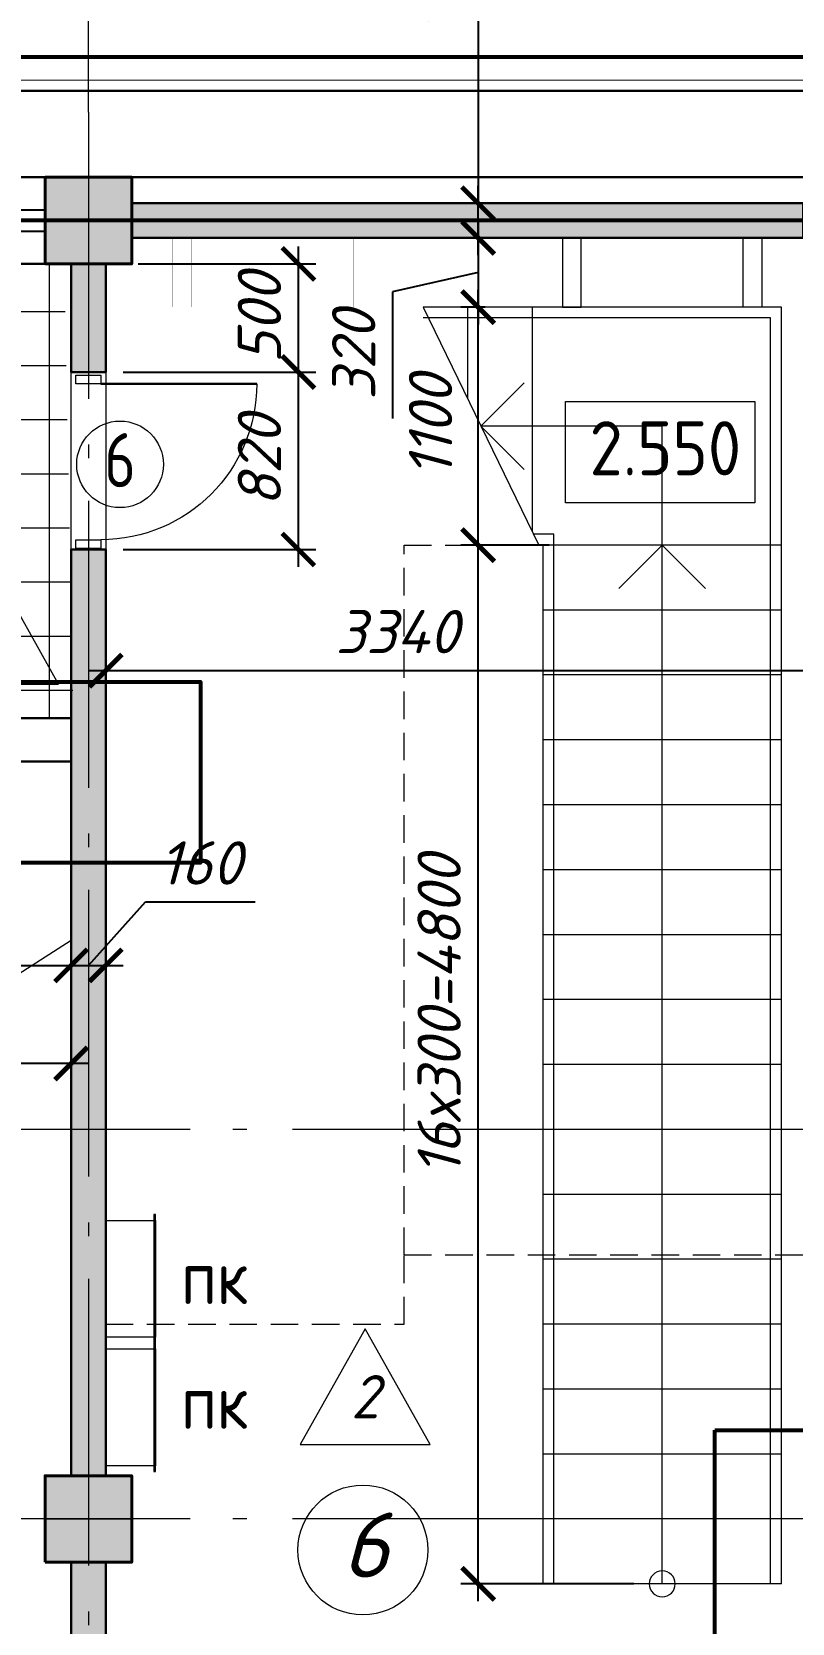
# Model space of a CAD drawing. Header units: millimetres. Extents: x -6419137 to 687965, y -598396 to 179722.
# Drawn here: x 235231 to 238742, y 55580 to 62934 of the extents above; entities that cross this region are included whole.
import ezdxf
from ezdxf.enums import TextEntityAlignment as Align

# ---------------------------------------------------------------- set-up
doc = ezdxf.new("R2010")
doc.units = ezdxf.units.MM
doc.header["$MEASUREMENT"] = 0
doc.linetypes.add('Double Dashed', pattern=[1797.222233, 1325, -211.666656, 63.333344, -197.222233])
doc.linetypes.add('штриховаяX2', pattern=[38.1, 25.4, -12.7])
for name, color, linetype, lineweight in [('0_Ном._пера__96', 7, 'Continuous', 13), ('Двери ArchiCAD', 7, 'Continuous', 0), ('Двери ArchiCAD_Ном._пера__96', 7, 'Continuous', 5), ('Двери ArchiCAD_Ном._пера__97', 7, 'Continuous', 30), ('колонны_Ном._пера__94', 252, 'Continuous', 5), ('колонны_Ном._пера__99', 7, 'Continuous', 40), ('лестницы_Ном._пера__96', 7, 'Continuous', 13), ('марки окон дверей', 7, 'Continuous', 0), ('марки окон дверей_Ном._пера__96', 7, 'Continuous', 5), ('оси_Ном._пера__96', 7, 'Continuous', 5), ('стены наруж_Ном._пера__97', 7, 'Continuous', 5), ('текст_Ном._пера__1', 7, 'Continuous', 25), ('текст_Ном._пера__98', 7, 'Continuous', 35), ('чертеж_Ном._пера__91', 250, 'Continuous', 5), ('чертеж_Ном._пера__96', 7, 'Continuous', 13), ('чертеж_Ном._пера__98', 7, 'Continuous', 35), ('штриховка_Ном._пера__93', 253, 'Continuous', 5), ('штриховка_Ном._пера__94', 252, 'Continuous', 5), ('экспликац проемов_Ном._пера__1', 7, 'Continuous', 5), ('экспликац проемов_Ном._пера__97', 7, 'Continuous', 5), ('№ помещений_Ном._пера__96', 7, 'Continuous', 13)]:
    doc.layers.add(name, color=color, linetype=linetype, lineweight=lineweight)
for name, color, linetype in [('колонны', 7, 'Continuous'), ('оси', 7, 'Continuous'), ('перегородки', 7, 'Continuous'), ('размеры', 7, 'Continuous'), ('стены внутр', 7, 'Continuous'), ('стены наруж', 7, 'Continuous'), ('чертеж', 7, 'Continuous'), ('№ помещений', 7, 'Continuous')]:
    doc.layers.add(name, color=color, linetype=linetype)
doc.styles.get("Standard").update_dxf_attribs({"font": 'isocpeui.ttf'})
doc.styles.add('СГЕНЕРИР_СТИЛЬ_2', font='gost_2_304-81_type.ttf')
doc.styles.add('СГЕНЕРИР_СТИЛЬ_3', font='CS_Gost2304.shx')
doc.styles.add('СГЕНЕРИР_СТИЛЬ_9', font='isocp.shx')
doc.dimstyles.new('STEP', dxfattribs={"dimtxt": 200, "dimasz": 150, "dimexe": 80, "dimexo": 80, "dimgap": 80, "dimtad": 1, "dimdec": 0, "dimzin": 0, "dimdsep": 46, "dimtxsty": 'Standard', "dimblk": 'ARCHTICK', "dimcen": 150, "dimdle": 80, "dimadec": 0, "dimazin": 0, "dimtfac": 1, "dimtdec": 0, "dimtofl": 0, "dimtmove": 1, "dimatfit": 3, "dimfxl": 1, "dimtolj": 1, "dimtzin": 0, "dimarcsym": 0})

# ---------------------------------------------------------------- blocks, each defined once
blk = doc.blocks.new('Дверь 16_3')
at = {"layer": 'Двери ArchiCAD_Ном._пера__96', "linetype": 'Continuous'}
for p, q in [((-360, 0), (-400, 0)), ((-400, 0), (-400, -115)), ((-400, -115), (-400, 0)), ((-360, -115), (-360, 0)), ((400, 0), (360, 0)), ((360, 0), (360, -115)), ((400, -115), (400, 0)), ((400, -115), (400, 0)), ((-400, -115), (-360, -115)), ((360, -115), (400, -115))]:
    blk.add_line(p, q, dxfattribs=at)
blk.add_arc((360, 0), 720, 90, 180, dxfattribs=at)
at = {"layer": 'Двери ArchiCAD_Ном._пера__97', "linetype": 'Continuous'}
blk.add_line((360, 0), (360, 720), dxfattribs=at)
blk = doc.blocks.new('Колонна_15_1', base_point=(22379, 71855.7))
at = {"layer": 'колонны_Ном._пера__94', "linetype": 'Continuous'}
blk.add_hatch(color=256, dxfattribs=at).paths.add_polyline_path([(22179, 71646.7), (22579, 71646.7), (22579, 72046.7), (22179, 72046.7)])
at = {"layer": 'колонны_Ном._пера__94', "color": 253, "lineweight": 5, "true_color": 0xa3a3a3}
for points in [[(22379, 72046.7), (22379, 71646.7)], [(22179, 71846.7), (22579, 71846.7)]]:
    blk.add_lwpolyline(points, dxfattribs=at)
at = {"layer": 'колонны_Ном._пера__99', "linetype": 'Continuous', "flags": 128}
blk.add_lwpolyline([(22179, 71646.7), (22579, 71646.7), (22579, 72046.7), (22179, 72046.7)], close=True, dxfattribs=at)
blk = doc.blocks.new('л 4950 17+3+15')
blk.add_circle((550, 0), 60.009)
at = {"layer": 'лестницы_Ном._пера__96', "linetype": 'Continuous'}
for p, q in [((0, 0), (0, 5900)), ((0, 5900), (1654.178, 5900)), ((1654.178, 5900), (1119.92, 4800)), ((1150, 5900), (1150, 4861.932)), ((1450, 5900), (1450, 5479.612)), ((50, 0), (50, 5850)), ((50, 5850), (1654.178, 5850)), ((1387.049, 5350), (1187.049, 5550)), ((550, 0), (550, 5350)), ((550, 5350), (1387.049, 5350)), ((1387.049, 5350), (1187.049, 5150)), ((0, 4800), (1100, 4800)), ((550, 4800), (350, 4600)), ((550, 4800), (750, 4600)), ((1050, 0), (1050, 4850)), ((1050, 4850), (1144.204, 4850)), ((1100, 0), (1100, 4800)), ((1100, 4800), (1119.92, 4800)), ((0, 4500), (1100, 4500)), ((0, 4200), (1100, 4200)), ((0, 3900), (1100, 3900)), ((0, 3600), (1100, 3600)), ((0, 3300), (1100, 3300)), ((0, 3000), (1100, 3000)), ((0, 2700), (1100, 2700)), ((0, 2400), (1100, 2400)), ((0, 2100), (1100, 2100)), ((0, 1800), (1100, 1800)), ((0, 1500), (1100, 1500)), ((0, 1200), (1100, 1200)), ((0, 900), (1100, 900)), ((0, 600), (1100, 600)), ((0, 300), (1100, 300)), ((0, 0), (1100, 0))]:
    blk.add_line(p, q, dxfattribs=at)
blk = doc.blocks.new('Стандартный маркер сетки_16')
at = {"layer": 'оси_Ном._пера__96', "linetype": 'Double Dashed'}
blk.add_line((900, 0), (41068.3, 0), dxfattribs=at)
at = {"layer": 'оси_Ном._пера__96', "style": 'СГЕНЕРИР_СТИЛЬ_2'}
blk.add_attdef('AC_MarkerText_1', text='', height=350, rotation=180, dxfattribs=at).set_placement((-260.8, 269.7), align=Align.BOTTOM_LEFT)
blk = doc.blocks.new('Номер помещения 15_6')
at = {"layer": '№ помещений_Ном._пера__96', "linetype": 'Continuous'}
blk.add_circle((0, 0), 300, dxfattribs=at)
at = {"layer": '№ помещений_Ном._пера__96', "insert": (-97.5, 23.3), "char_height": 300, "attachment_point": 4}
blk.add_mtext('6', dxfattribs=at)
blk = doc.blocks.new('Номер помещения 16_6')
at = {"layer": 'марки окон дверей_Ном._пера__96', "linetype": 'Continuous'}
blk.add_circle((0, 0), 200, dxfattribs=at)
at = {"layer": 'марки окон дверей_Ном._пера__96', "insert": (-72.7, 19.4), "char_height": 250, "attachment_point": 4, "style": 'СГЕНЕРИР_СТИЛЬ_3'}
blk.add_mtext('6', dxfattribs=at)
blk = doc.blocks.new('_ArchTick')
at = {"color": 0, "linetype": 'ByBlock', "const_width": 0.15}
blk.add_lwpolyline([(-0.5, -0.5), (0.5, 0.5)], dxfattribs=at)
blk = doc.blocks.new('*D187')
at = {"layer": 'Defpoints', "color": 0, "transparency": 16777216}
for p in [(233912.3, 60719), (235412.3, 59406.1), (235412.3, 58619.6)]:
    blk.add_point(p, dxfattribs=at)
at = {"layer": 'размеры', "color": 0, "lineweight": -2, "transparency": 16777216}
for p, q in [((233912.3, 60639), (233912.3, 58539.6)), ((235412.3, 59326.1), (235412.3, 58539.6)), ((233832.3, 58619.6), (235492.3, 58619.6))]:
    blk.add_line(p, q, dxfattribs=at)
at = {"layer": 'размеры', "color": 0, "lineweight": -2, "transparency": 16777216, "xscale": 150, "yscale": 150, "zscale": 150, "rotation": 180}
blk.add_blockref('_ArchTick', (233912.3, 58619.6), dxfattribs=at)
at = {"layer": 'размеры', "color": 0, "lineweight": -2, "transparency": 16777216, "xscale": 150, "yscale": 150, "zscale": 150}
blk.add_blockref('_ArchTick', (235412.3, 58619.6), dxfattribs=at)
at = {"layer": 'размеры', "color": 0, "transparency": 16777216, "insert": (234652.3, 58799.6), "char_height": 200, "attachment_point": 5}
blk.add_mtext('\\A1;1500', dxfattribs=at)
blk = doc.blocks.new('*D192')
at = {"layer": 'Defpoints', "color": 0, "transparency": 16777216}
for p in [(237292, 60561.6), (237700.5, 60561.6), (238090.9, 55761.6)]:
    blk.add_point(p, dxfattribs=at)
at = {"layer": 'размеры', "color": 0, "lineweight": -2, "transparency": 16777216}
for p, q in [((237292, 55681.6), (237292, 60641.6)), ((237620.5, 60561.6), (237212, 60561.6)), ((238010.9, 55761.6), (237212, 55761.6))]:
    blk.add_line(p, q, dxfattribs=at)
at = {"layer": 'размеры', "color": 0, "lineweight": -2, "transparency": 16777216, "xscale": 150, "yscale": 150, "zscale": 150}
for p, rotation in [((237292, 60561.6), 90), ((237292, 55761.6), 270)]:
    blk.add_blockref('_ArchTick', p, dxfattribs=dict(at, rotation=rotation))
at = {"layer": 'размеры', "color": 0, "transparency": 16777216, "insert": (237112, 58388.4), "char_height": 200, "attachment_point": 5, "rotation": 90}
blk.add_mtext('\\A1;16х300=4800', dxfattribs=at)
blk = doc.blocks.new('*D193')
at = {"layer": 'Defpoints', "color": 0, "transparency": 16777216}
for p in [(237292, 61661.6), (237350.5, 61661.6), (237700.5, 60561.6)]:
    blk.add_point(p, dxfattribs=at)
at = {"layer": 'размеры', "color": 0, "lineweight": -2, "transparency": 16777216}
for p, q in [((237292, 60481.6), (237292, 61741.6)), ((237270.5, 61661.6), (237212, 61661.6)), ((237620.5, 60561.6), (237212, 60561.6))]:
    blk.add_line(p, q, dxfattribs=at)
at = {"layer": 'размеры', "color": 0, "lineweight": -2, "transparency": 16777216, "xscale": 150, "yscale": 150, "zscale": 150}
for p, rotation in [((237292, 61661.6), 90), ((237292, 60561.6), 270)]:
    blk.add_blockref('_ArchTick', p, dxfattribs=dict(at, rotation=rotation))
at = {"layer": 'размеры', "color": 0, "transparency": 16777216, "insert": (237072.2, 61111.6), "char_height": 200, "attachment_point": 5, "rotation": 90}
blk.add_mtext('\\A1;1100', dxfattribs=at)
blk = doc.blocks.new('*D224')
at = {"layer": 'Defpoints', "color": 0, "transparency": 16777216}
for p in [(235572.3, 61361.5), (236461.9, 61361.5), (235572.3, 60541.5)]:
    blk.add_point(p, dxfattribs=at)
at = {"layer": 'размеры', "color": 0, "lineweight": -2, "transparency": 16777216}
for p, q in [((236461.9, 60461.5), (236461.9, 61441.5)), ((235652.3, 61361.5), (236541.9, 61361.5)), ((235652.3, 60541.5), (236541.9, 60541.5))]:
    blk.add_line(p, q, dxfattribs=at)
at = {"layer": 'размеры', "color": 0, "lineweight": -2, "transparency": 16777216, "xscale": 150, "yscale": 150, "zscale": 150}
for p, rotation in [((236461.9, 61361.5), 90), ((236461.9, 60541.5), 270)]:
    blk.add_blockref('_ArchTick', p, dxfattribs=dict(at, rotation=rotation))
at = {"layer": 'размеры', "color": 0, "transparency": 16777216, "insert": (236281.9, 60951.5), "char_height": 200, "attachment_point": 5, "rotation": 90}
blk.add_mtext('\\A1;820', dxfattribs=at)
blk = doc.blocks.new('*D225')
at = {"layer": 'Defpoints', "color": 0, "transparency": 16777216}
for p in [(235642.3, 61861.5), (236461.9, 61861.5), (235572.3, 61361.5)]:
    blk.add_point(p, dxfattribs=at)
at = {"layer": 'размеры', "color": 0, "lineweight": -2, "transparency": 16777216}
for p, q in [((236461.9, 61281.5), (236461.9, 61941.5)), ((235722.3, 61861.5), (236541.9, 61861.5)), ((235652.3, 61361.5), (236541.9, 61361.5))]:
    blk.add_line(p, q, dxfattribs=at)
at = {"layer": 'размеры', "color": 0, "lineweight": -2, "transparency": 16777216, "xscale": 150, "yscale": 150, "zscale": 150}
for p, rotation in [((236461.9, 61861.5), 90), ((236461.9, 61361.5), 270)]:
    blk.add_blockref('_ArchTick', p, dxfattribs=dict(at, rotation=rotation))
at = {"layer": 'размеры', "color": 0, "transparency": 16777216, "insert": (236281.9, 61611.5), "char_height": 200, "attachment_point": 5, "rotation": 90}
blk.add_mtext('\\A1;500', dxfattribs=at)
blk = doc.blocks.new('*D230')
at = {"layer": 'Defpoints', "color": 0, "transparency": 16777216}
for p in [(235412.3, 58805.5), (235572.3, 58828.2), (235572.3, 58619.6)]:
    blk.add_point(p, dxfattribs=at)
at = {"layer": 'размеры', "color": 0, "lineweight": -2, "transparency": 16777216}
for p, q in [((235492.3, 58619.6), (235756.3, 58912.9)), ((235756.3, 58912.9), (236262.6, 58912.9)), ((235412.3, 58725.5), (235412.3, 58539.6)), ((235572.3, 58748.2), (235572.3, 58539.6)), ((235332.3, 58619.6), (235652.3, 58619.6))]:
    blk.add_line(p, q, dxfattribs=at)
at = {"layer": 'размеры', "color": 0, "lineweight": -2, "transparency": 16777216, "xscale": 150, "yscale": 150, "zscale": 150, "rotation": 180}
blk.add_blockref('_ArchTick', (235412.3, 58619.6), dxfattribs=at)
at = {"layer": 'размеры', "color": 0, "lineweight": -2, "transparency": 16777216, "xscale": 150, "yscale": 150, "zscale": 150}
blk.add_blockref('_ArchTick', (235572.3, 58619.6), dxfattribs=at)
at = {"layer": 'размеры', "color": 0, "transparency": 16777216, "insert": (236009.4, 59092.9), "char_height": 200, "attachment_point": 5}
blk.add_mtext('\\A1;160', dxfattribs=at)
blk = doc.blocks.new('Стандартный маркер сетки_18')
at = {"layer": 'оси_Ном._пера__96', "linetype": 'Double Dashed'}
blk.add_line((900, 0), (76534.9, 0), dxfattribs=at)
at = {"layer": 'оси_Ном._пера__96', "style": 'СГЕНЕРИР_СТИЛЬ_2'}
for tag, p in [('AC_MarkerText_1_1', (-243.9, 269.7)), ('AC_MarkerText_1_2', (77991.1, 269.7))]:
    blk.add_attdef(tag, text='', height=350, rotation=180, dxfattribs=at).set_placement(p, align=Align.BOTTOM_LEFT)
blk = doc.blocks.new('A$C116901C8')
at = {"color": 8, "lineweight": 5, "true_color": 0x737373}
for points in [[(221.8, 442.9), (214.7, 442.9), (214.7, -151.1), (221.8, -151.1)], [(-8.2, 415.9), (221.8, 415.9), (221.8, -124.1), (-8.2, -124.1)]]:
    blk.add_lwpolyline(points, close=True, dxfattribs=at)
blk = doc.blocks.new('A$C6E950B50')
at = {"layer": 'колонны_Ном._пера__94', "linetype": 'Continuous', "true_color": 0x737373}
blk.add_hatch(color=8, dxfattribs=at).paths.add_polyline_path([(-668.7, 55.9), (-668.7, 215.9), (-3769.2, 215.9), (-3769.2, 55.9)])
at = {"layer": 'стены внутр', "lineweight": 30}
blk.add_lwpolyline([(-3769.2, 55.9), (-3769.2, 215.9), (-668.7, 215.9), (-668.7, 55.9), (-3769.2, 55.9)], dxfattribs=at)
blk = doc.blocks.new('*D262')
at = {"layer": 'Defpoints', "color": 0, "transparency": 16777216}
for p in [(231912.3, 58742.8), (235412.3, 58423.8), (231912.3, 58166.2)]:
    blk.add_point(p, dxfattribs=at)
at = {"layer": 'размеры', "color": 0, "lineweight": -2, "transparency": 16777216}
for p, q in [((231912.3, 58662.8), (231912.3, 58086.2)), ((235412.3, 58343.8), (235412.3, 58086.2)), ((235492.3, 58166.2), (231832.3, 58166.2))]:
    blk.add_line(p, q, dxfattribs=at)
at = {"layer": 'размеры', "color": 0, "lineweight": -2, "transparency": 16777216, "xscale": 150, "yscale": 150, "zscale": 150, "rotation": 180}
blk.add_blockref('_ArchTick', (231912.3, 58166.2), dxfattribs=at)
at = {"layer": 'размеры', "color": 0, "lineweight": -2, "transparency": 16777216, "xscale": 150, "yscale": 150, "zscale": 150}
blk.add_blockref('_ArchTick', (235412.3, 58166.2), dxfattribs=at)
at = {"layer": 'размеры', "color": 0, "transparency": 16777216, "insert": (233662.3, 58346.2), "char_height": 200, "attachment_point": 5}
blk.add_mtext('\\A1;3500', dxfattribs=at)
blk = doc.blocks.new('Стандартный маркер сетки_15')
at = {"layer": 'оси_Ном._пера__96', "linetype": 'Double Dashed'}
blk.add_line((900, 0), (76534.9, 0), dxfattribs=at)
at = {"layer": 'оси_Ном._пера__96', "style": 'СГЕНЕРИР_СТИЛЬ_2'}
for tag, p in [('AC_MarkerText_1_1', (-260.8, 269.7)), ('AC_MarkerText_1_2', (77974.1, 269.7))]:
    blk.add_attdef(tag, text='', height=350, rotation=180, dxfattribs=at).set_placement(p, align=Align.BOTTOM_LEFT)
blk = doc.blocks.new('*D283')
at = {"layer": 'Defpoints', "color": 0, "transparency": 16777216}
for p in [(236668.3, 62141.5), (237292, 62141.5), (236966.8, 61981.5)]:
    blk.add_point(p, dxfattribs=at)
at = {"layer": 'размеры', "color": 0, "lineweight": -2, "transparency": 16777216}
for p, q in [((237292, 63379.8), (237292, 62141.5)), ((237292, 61901.5), (237292, 62221.5)), ((236748.3, 62141.5), (237372, 62141.5)), ((237046.8, 61981.5), (237372, 61981.5))]:
    blk.add_line(p, q, dxfattribs=at)
at = {"layer": 'размеры', "color": 0, "lineweight": -2, "transparency": 16777216, "xscale": 150, "yscale": 150, "zscale": 150}
for p, rotation in [((237292, 62141.5), 90), ((237292, 61981.5), 270)]:
    blk.add_blockref('_ArchTick', p, dxfattribs=dict(at, rotation=rotation))
at = {"layer": 'размеры', "color": 0, "transparency": 16777216, "insert": (237112, 63126.7), "char_height": 200, "attachment_point": 5, "rotation": 90}
blk.add_mtext('\\A1;160', dxfattribs=at)
blk = doc.blocks.new('*D285')
at = {"layer": 'Defpoints', "color": 0, "transparency": 16777216}
for p in [(235572.3, 59956.5), (238912.3, 59981.9), (238912.3, 59956.5)]:
    blk.add_point(p, dxfattribs=at)
at = {"layer": 'размеры', "color": 0, "lineweight": -2, "transparency": 16777216}
for p, q in [((235572.3, 60036.5), (235572.3, 60061.9)), ((238912.3, 60036.5), (238912.3, 60061.9)), ((235492.3, 59981.9), (238992.3, 59981.9))]:
    blk.add_line(p, q, dxfattribs=at)
at = {"layer": 'размеры', "color": 0, "lineweight": -2, "transparency": 16777216, "xscale": 150, "yscale": 150, "zscale": 150, "rotation": 180}
blk.add_blockref('_ArchTick', (235572.3, 59981.9), dxfattribs=at)
at = {"layer": 'размеры', "color": 0, "lineweight": -2, "transparency": 16777216, "xscale": 150, "yscale": 150, "zscale": 150}
blk.add_blockref('_ArchTick', (238912.3, 59981.9), dxfattribs=at)
at = {"layer": 'размеры', "color": 0, "transparency": 16777216, "insert": (236917.5, 60161.9), "char_height": 200, "attachment_point": 5}
blk.add_mtext('\\A1;3340', dxfattribs=at)
blk = doc.blocks.new('Связ001')
at = {"layer": 'чертеж', "color": 83, "linetype": 'Continuous', "true_color": 0x7dc93b}
blk.add_line((150, 0), (1209.2, 0), dxfattribs=at)
blk.add_lwpolyline([(150, 100), (5983, 100), (5983, 0), (150, 0), (150, 100)], dxfattribs=at)
blk = doc.blocks.new('*D305')
at = {"layer": 'Defpoints', "color": 0, "transparency": 16777216}
for p in [(237298.6, 61981.5), (237292, 61661.6), (237404.9, 61661.6)]:
    blk.add_point(p, dxfattribs=at)
at = {"layer": 'размеры', "color": 0, "lineweight": -2, "transparency": 16777216}
for p, q in [((237292, 62061.5), (237292, 61581.6)), ((237218.6, 61981.5), (237212, 61981.5)), ((237292, 61821.5), (236897.3, 61732.4)), ((236897.3, 61732.4), (236897.3, 61147.5)), ((237324.9, 61661.6), (237212, 61661.6))]:
    blk.add_line(p, q, dxfattribs=at)
at = {"layer": 'размеры', "color": 0, "lineweight": -2, "transparency": 16777216, "xscale": 150, "yscale": 150, "zscale": 150}
for p, rotation in [((237292, 61981.5), 90), ((237292, 61661.6), 270)]:
    blk.add_blockref('_ArchTick', p, dxfattribs=dict(at, rotation=rotation))
at = {"layer": 'размеры', "color": 0, "transparency": 16777216, "insert": (236717.3, 61440), "char_height": 200, "attachment_point": 5, "rotation": 90}
blk.add_mtext('\\A1;320', dxfattribs=at)
blk = doc.blocks.new('Стандартный маркер сетки_17')
at = {"layer": 'оси_Ном._пера__96', "linetype": 'Double Dashed'}
for q in [(0, 0), (20403.4, 0)]:
    blk.add_line((900, 0), q, dxfattribs=at)
at = {"layer": 'оси_Ном._пера__96', "style": 'СГЕНЕРИР_СТИЛЬ_2'}
blk.add_attdef('AC_MarkerText_1', text='', height=350, rotation=90, dxfattribs=at).set_placement((21973.1, -122.2), align=Align.BOTTOM_LEFT)

msp = doc.modelspace()

# ---------------------------------------------------------------- hatches: boundary and pattern name
at = {"layer": 'колонны_Ном._пера__94', "linetype": 'Continuous', "true_color": 0x737373}
h = msp.add_hatch(color=8, dxfattribs=at)
h.paths.add_polyline_path([(235412.3, 61361.5), (235572.3, 61361.5), (235572.3, 61861.5), (235412.3, 61861.5)])
h.paths.add_polyline_path([(235572.3, 54240.8), (235412.3, 54240.8), (235412.3, 53861.5), (235572.3, 53861.5)])
h.paths.add_polyline_path([(235412.3, 56260.6), (235572.3, 56260.6), (235572.3, 60541.5), (235412.3, 60541.5)])
h.paths.add_polyline_path([(235572.3, 55860), (235412.3, 55860), (235412.3, 55261.5), (235572.3, 55261.5)])
at = {"layer": 'штриховка_Ном._пера__94', "linetype": 'Continuous'}
h = msp.add_hatch(dxfattribs=at)
h.set_pattern_fill('СЕТКА_25X25_0002', color=256, style=0, pattern_type=2)
h.set_pattern_definition([(180, (235312.29, 59891.48), (0, 250), []), (270, (235312.29, 59891.48), (250, 0), [])])
h.paths.add_polyline_path([(232112.3, 59761.5), (232112.3, 60761.5), (233036, 60761.5), (233036, 59761.5)], flags=17)
h.paths.add_polyline_path([(235380.2, 61861.5), (235169.4, 61861.5), (235170.1, 61511.7), (234570.1, 61501), (234570.1, 61861.5), (233912.3, 61861.5), (233912.3, 61961.5), (232112.3, 61961.5), (232112.3, 61627.3), (232794.8, 61627.3), (232794.8, 61166.8), (232112.3, 61166.8), (232112.3, 60861.5), (233812.3, 60861.5), (233812.3, 61811.5), (233912.3, 61811.5), (233912.3, 59861.6), (233812.3, 59861.6), (233812, 60761.5), (232112, 60761.5), (232112.3, 59761.5), (235423.3, 59761.5)])

# ---------------------------------------------------------------- linework, layer by layer
at = {"layer": 'Двери ArchiCAD_Ном._пера__96', "lineweight": 0}
msp.add_lwpolyline([(235412.3, 61361.5), (235572.3, 61361.5), (235572.3, 60541.5), (235412.3, 60541.5)], close=True, dxfattribs=at)
at = {"layer": 'лестницы_Ном._пера__96', "linetype": 'Continuous'}
for points in [[(237682.3, 61661.6), (237768.2, 61661.6), (237768.2, 61981.5), (237682.3, 61981.5)], [(238602.3, 61661.6), (238516.4, 61661.6), (238516.4, 61981.5), (238602.3, 61981.5)]]:
    msp.add_lwpolyline(points, close=True, dxfattribs=at)
at = {"layer": 'перегородки', "color": 14, "lineweight": 30}
msp.add_lwpolyline([(233912.3, 61861.5), (235292.3, 61861.5)], dxfattribs=at)
at = {"layer": 'стены внутр', "color": 14, "lineweight": 30}
msp.add_lwpolyline([(232112.3, 59561.5), (231912.3, 59561.5), (231912.3, 62261.5), (232112.3, 62261.5), (232112.3, 59761.5), (235412.3, 59761.5), (235412.3, 59561.5), (232112.3, 59561.5)], dxfattribs=at)
at = {"layer": 'стены внутр', "lineweight": 30}
for points in [[(235412.3, 61861.5), (235572.3, 61861.5), (235572.3, 61361.5), (235412.3, 61361.5), (235412.3, 61861.5)], [(235412.3, 56261.5), (235412.3, 60541.5), (235572.3, 60541.5)], [(235572.3, 60541.5), (235572.3, 56261.5)], [(235572.3, 55861.5), (235572.3, 55261.5), (235412.3, 55261.5), (235412.3, 55861.5)]]:
    msp.add_lwpolyline(points, dxfattribs=at)
at = {"layer": 'стены наруж', "lineweight": 30}
msp.add_lwpolyline([(211342.3, 62261.5), (245192.3, 62261.5), (245192.3, 61561.5), (245592.3, 61561.5), (245592.3, 62661.5), (207692.3, 62661.1), (207692.3, 62261.5), (211342.3, 62261.5)], dxfattribs=at)
at = {"layer": 'текст_Ном._пера__98', "linetype": 'Continuous', "lineweight": 5, "flags": 128}
msp.add_lwpolyline([(237696.1, 61225.6), (238569.5, 61225.6), (238569.5, 60757.4), (237696.1, 60757.4)], close=True, dxfattribs=at)
at = {"layer": 'чертеж', "color": 5, "lineweight": 0}
msp.add_lwpolyline([(207692.3, 59746.3), (207692.3, 62710.4), (245642.3, 62711.7), (245642.3, 46791.5), (238334.1, 46791.5), (238333.9, 52861.5), (207692.3, 52861.5), (207692.3, 59746.3)], dxfattribs=at)
at = {"layer": 'чертеж_Ном._пера__91', "color": 1, "lineweight": 53}
for points in [[(207718.8, 62817.7), (245110, 62817.7), (245110, 62061.5), (207718.8, 62061.5)], [(231426.7, 59930.2), (236009.4, 59930.2), (236009.4, 59092.9), (231426.7, 59092.9)], [(238385.4, 56472.5), (239192.3, 56472.5), (239192.3, 53861.5), (238385.4, 53861.5)]]:
    msp.add_lwpolyline(points, close=True, dxfattribs=at)
at = {"layer": 'чертеж_Ном._пера__96', "color": 0, "linetype": 'штриховаяX2', "lineweight": 5, "ltscale": 5, "const_width": 0.5}
for points in [[(235882.3, 61661.6), (235968.2, 61661.6), (235968.2, 61981.5), (235882.3, 61981.5)], [(236802.3, 61661.6), (236716.4, 61661.6), (236716.4, 61981.5), (236802.3, 61981.5)]]:
    msp.add_lwpolyline(points, close=True, dxfattribs=at)
at = {"layer": 'чертеж_Ном._пера__96', "color": 0, "linetype": 'штриховаяX2', "lineweight": 5, "ltscale": 5}
msp.add_lwpolyline([(237128.1, 61661.6, 0.5, 0.5, 0), (235802.3, 61661.6, 0, 0, 0), (235799.9, 56961.4, 0, 0, 0), (235802.3, 56961.4, 0, 0, 0)], format="xyseb", dxfattribs=at)
for points in [[(236949.9, 57281.6), (236949.9, 60561.6), (237582.3, 60561.6)], [(235572.3, 56961.4), (236949.9, 56961.4), (236949.9, 57281.6), (238912.3, 57281.6)]]:
    msp.add_lwpolyline(points, dxfattribs=at)
at = {"layer": 'штриховка_Ном._пера__93', "lineweight": 5}
msp.add_lwpolyline([(232485.6, 56858.9), (235412.3, 58736.6)], dxfattribs=at)
at = {"layer": 'экспликац проемов_Ном._пера__97', "linetype": 'Continuous', "lineweight": 0}
for points in [[(235354.9, 59919.2), (235054.9, 60452.5), (234754.9, 59919.2), (235354.9, 59919.2)], [(237070, 56406.1), (236770, 56939.5), (236470, 56406.1), (237070, 56406.1)]]:
    msp.add_lwpolyline(points, dxfattribs=at)

# ---------------------------------------------------------------- block references
at = {"layer": 'Двери ArchiCAD', "color": 44, "linetype": 'Continuous', "lineweight": 35, "xscale": -1, "zscale": 1000, "rotation": 270}
msp.add_blockref('Дверь 16_3', (235549.8, 60946.5), dxfattribs=at)
at = {"layer": 'колонны'}
for p in [(235492.3, 62070.4), (235492.3, 56070.4)]:
    msp.add_blockref('Колонна_15_1', p, dxfattribs=at)
at = {"layer": 'лестницы_Ном._пера__96', "linetype": 'Continuous', "xscale": -1, "zscale": 1000}
msp.add_blockref('л 4950 17+3+15', (238692.3, 55761.6), dxfattribs=at)
at = {"layer": 'марки окон дверей', "color": 102, "linetype": 'Continuous', "lineweight": 15, "zscale": 1000}
msp.add_blockref('Номер помещения 16_6', (235638.5, 60935), dxfattribs=at)
at = {"layer": 'оси', "color": 251, "lineweight": 5, "zscale": 1000}
for name, p, rotation in [('Стандартный маркер сетки_17', (235492.3, 63462.9), 270), ('Стандартный маркер сетки_18', (249443.3, 62061.5), 180)]:
    msp.add_blockref(name, p, dxfattribs=dict(at, rotation=rotation))
at = {"layer": 'оси', "color": 251, "linetype": 'Continuous', "lineweight": 5, "zscale": 1000, "rotation": 180}
msp.add_blockref('Стандартный маркер сетки_16', (249443.3, 57861.5), dxfattribs=at)
at = {"layer": 'оси', "color": 251, "lineweight": 13, "zscale": 1000, "rotation": 180}
msp.add_blockref('Стандартный маркер сетки_15', (249443.3, 56061.5), dxfattribs=at)
at = {"layer": 'стены наруж'}
msp.add_blockref('A$C6E950B50', (239461.4, 61925.6), dxfattribs=at)
at = {"layer": 'стены наруж_Ном._пера__97', "color": 1}
for p in [(235580.4, 57025.5), (235580.4, 56431.4)]:
    msp.add_blockref('A$C116901C8', p, dxfattribs=at)
at = {"layer": 'чертеж_Ном._пера__98', "linetype": 'Continuous', "xscale": 0.9584354169361498, "zscale": 1000}
msp.add_blockref('Связ001', (229558, 62011.5), dxfattribs=at)
at = {"layer": '№ помещений', "color": 102, "linetype": 'Continuous', "lineweight": 15, "zscale": 1000}
msp.add_blockref('Номер помещения 15_6', (236760.1, 55918.2), dxfattribs=at)

# ---------------------------------------------------------------- texts
at = {"layer": '0_Ном._пера__96', "color": 1, "linetype": 'Continuous', "char_height": 250, "attachment_point": 7, "style": 'СГЕНЕРИР_СТИЛЬ_9'}
for insert in [(235920.3, 57054.5), (235920.3, 56478.1)]:
    msp.add_mtext('{\\W0.950000x;пк}', dxfattribs=dict(at, insert=insert))
at = {"layer": 'текст_Ном._пера__1', "linetype": 'Continuous', "insert": (237806.4, 60884.2), "char_height": 250, "attachment_point": 7, "style": 'СГЕНЕРИР_СТИЛЬ_9'}
msp.add_mtext('{2.550}', dxfattribs=at)
at = {"layer": 'экспликац проемов_Ном._пера__1', "color": 32, "linetype": 'Continuous', "true_color": 0xe07000, "insert": (236770, 56626.6), "char_height": 200, "attachment_point": 5}
msp.add_mtext('{\\W0.95;2}', dxfattribs=at)

# ---------------------------------------------------------------- dimensions: what is measured, and where the dimension line sits
at = {"layer": 'размеры'}
for base, p1, p2, picture, middle in [((237292, 62141.5), (236966.8, 61981.5), (236668.3, 62141.5), '*D283', (237218.6, 63126.7)), ((237292, 61661.6), (237298.6, 61981.5), (237404.9, 61661.6), '*D305', (236897.3, 61652.4)), ((236461.9, 61861.5), (235572.3, 61361.5), (235642.3, 61861.5), '*D225', (236461.9, 61611.5)), ((237292, 61661.6), (237700.5, 60561.6), (237350.5, 61661.6), '*D193', (237252.2, 61111.6)), ((236461.9, 61361.5), (235572.3, 60541.5), (235572.3, 61361.5), '*D224', (236461.9, 60951.5))]:
    dim = msp.add_linear_dim(base=base, p1=p1, p2=p2, angle=90, dimstyle='STEP', dxfattribs=at)
    dim.commit()
    dim.dimension.update_dxf_attribs({"geometry": picture, "text_midpoint": middle, "dimtype": 160})
for base, p1, p2, picture, middle in [((235412.3, 58619.6), (233912.3, 60719), (235412.3, 59406.1), '*D187', (234652.3, 58619.6)), ((238912.3, 59981.9), (235572.3, 59956.5), (238912.3, 59956.5), '*D285', (236917.5, 59981.9)), ((235572.3, 58619.6), (235412.3, 58805.5), (235572.3, 58828.2), '*D230', (235836.3, 58912.9))]:
    dim = msp.add_linear_dim(base=base, p1=p1, p2=p2, dimstyle='STEP', dxfattribs=at)
    dim.commit()
    dim.dimension.update_dxf_attribs({"geometry": picture, "text_midpoint": middle, "dimtype": 160})
dim = msp.add_linear_dim(base=(237292, 60561.6), p1=(238090.9, 55761.6), p2=(237700.5, 60561.6), angle=90, text='16х300=4800', dimstyle='STEP', dxfattribs=at)
dim.commit()
dim.dimension.update_dxf_attribs({"geometry": '*D192', "text_midpoint": (237292, 58388.4), "dimtype": 160})
dim = msp.add_linear_dim(base=(231912.3, 58166.2), p1=(235412.3, 58423.8), p2=(231912.3, 58742.8), dimstyle='STEP', dxfattribs=at)
dim.commit()
dim.dimension.update_dxf_attribs({"geometry": '*D262', "text_midpoint": (233662.3, 58346.2)})

doc.saveas('drawing.dxf')
